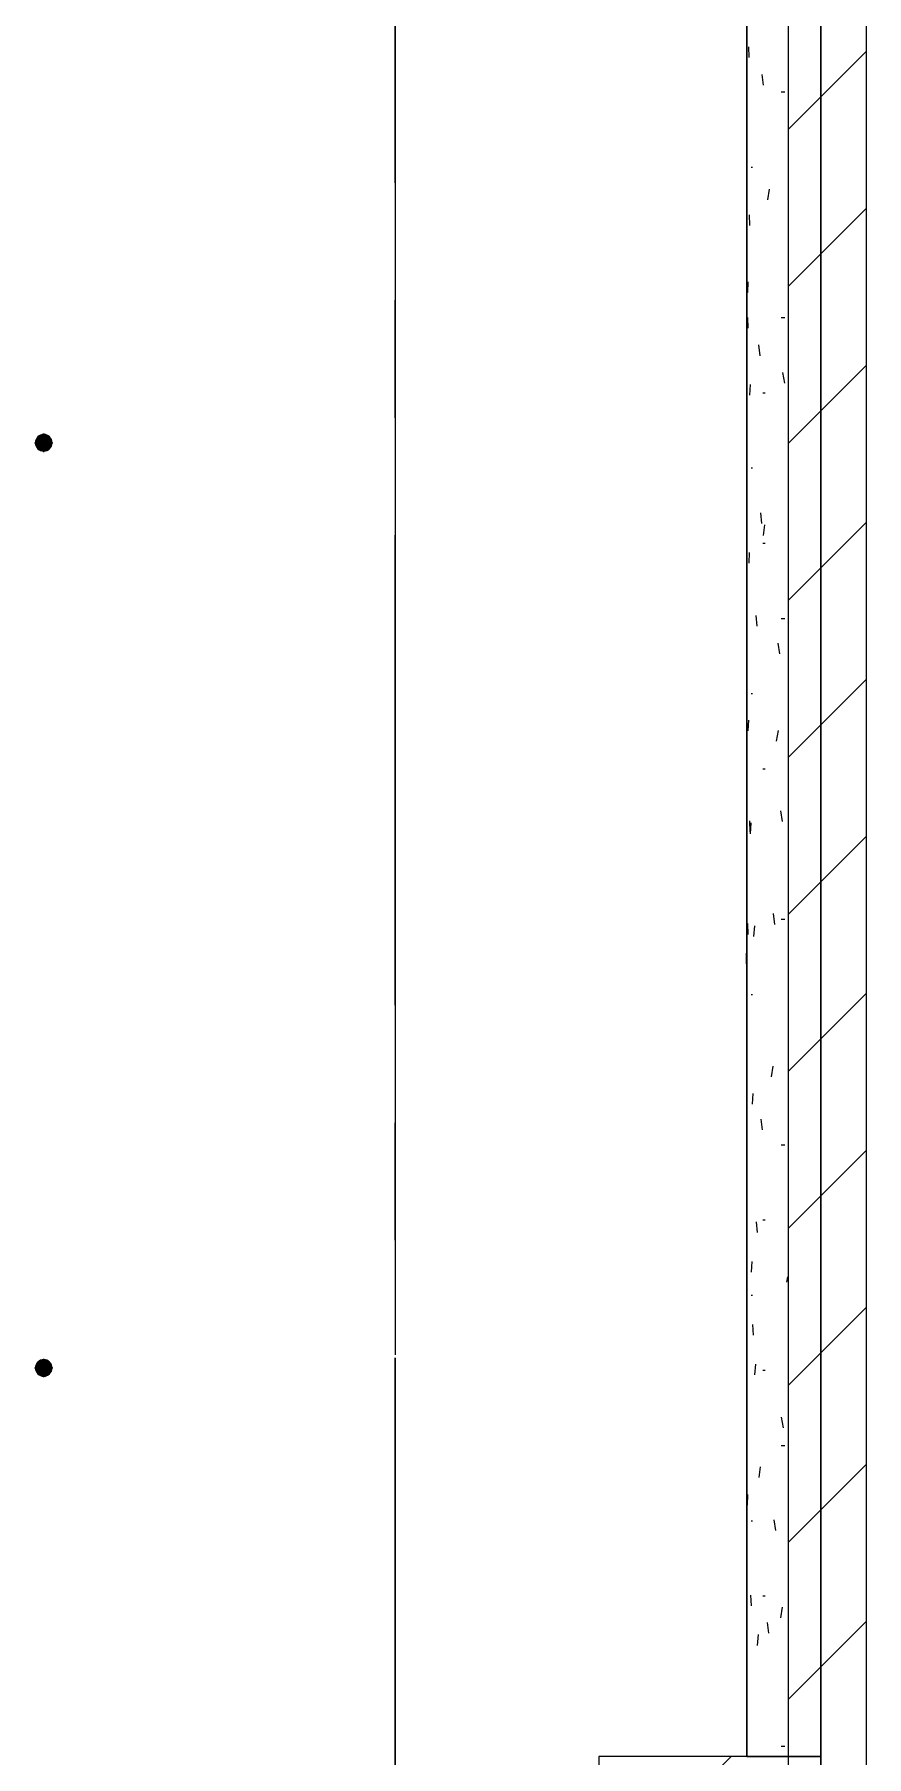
# Model space of a CAD drawing. Header units: millimetres. Extents: x -4000 to 187956, y -58990 to 162485.
# Drawn here: x 49525 to 51773, y 55650 to 60304 of the extents above; entities that cross this region are included whole.
import ezdxf

# ---------------------------------------------------------------- set-up
doc = ezdxf.new("R2010")
doc.units = ezdxf.units.MM
for name, pattern in [('Dash 1_16_', [317.5, 158.75, -158.75]), ('Grid Line', [2222.5, 1270, -317.5, 317.5, -317.5]), ('Grid Line 12_5mm', [2150, 1250, -300, 300, -300])]:
    doc.linetypes.add(name, pattern=pattern)
for name, color, linetype, lineweight in [('A-WALL', 113, 'Continuous', 13), ('A-WALL-PATT', 111, 'Continuous', 13), ('F-SPRN', 3, 'Continuous', 9), ('P-PIPE', 3, 'Continuous', 9), ('P-PIPE-CNTR', 3, 'Continuous', 9), ('S-GRID', 1, 'Continuous', 30)]:
    doc.layers.add(name, color=color, linetype=linetype, lineweight=lineweight)
pattern_1 = [(45, (0, 0), (-212.132, 212.132), [])]

# ---------------------------------------------------------------- blocks, each defined once
blk = doc.blocks.new('FP_927-FFS - TANG 1')
at = {"layer": 'A-WALL', "color": 50, "lineweight": 15}
blk.add_line((51450, 64900), (51450, 55650), dxfattribs=at)
at = {"layer": 'A-WALL-PATT', "color": 8, "lineweight": 9}
for p, q in [((51453.9, 60270), (51455.1, 60241)), ((51490.2, 60195.6), (51493.5, 60166.6)), ((51449.9, 60147.2), (51449.1, 60147.2)), ((51552.3, 60147.2), (51542.4, 60147.2)), ((51465.5, 59944), (51461.6, 59944)), ((51449.5, 59883.5), (51449.9, 59912.6)), ((51506.9, 59856.3), (51510.8, 59885.4)), ((51456, 59816.5), (51457.4, 59787.4)), ((51452.5, 59606), (51453.5, 59635)), ((51449.9, 59537.6), (51449.1, 59537.6)), ((51451.2, 59538.9), (51452.1, 59509.9)), ((51552.3, 59537.6), (51542.4, 59537.6)), ((51481.6, 59464.5), (51484.6, 59435.5)), ((51546.5, 59390.1), (51551.5, 59361.1)), ((51458.1, 59328.4), (51459.7, 59357.4)), ((51499.7, 59334.4), (51492.8, 59334.4)), ((51465.5, 59131.2), (51461.6, 59131.2)), ((51486.5, 59011), (51489.6, 58981.9)), ((51495.1, 58949.2), (51498.6, 58978.3)), ((51499.7, 58928), (51492.8, 58928)), ((51455.7, 58874.8), (51457.1, 58903.9)), ((51474, 58733.4), (51476.6, 58704.3)), ((51552.3, 58724.8), (51542.4, 58724.8)), ((51533.1, 58659), (51537.7, 58630)), ((51465.5, 58521.6), (51461.6, 58521.6)), ((51453.8, 58421.3), (51454.9, 58450.3)), ((51530.3, 58394.1), (51534.9, 58423.1)), ((51449.9, 58318.4), (51449.1, 58318.4)), ((51499.7, 58318.4), (51492.8, 58318.4)), ((51456.6, 58178.2), (51458, 58149.2)), ((51460, 58143.7), (51461.7, 58172.8)), ((51540.7, 58205.5), (51545.6, 58176.4)), ((51449.9, 57912), (51449.1, 57912)), ((51451.6, 57900.7), (51452.5, 57871.6)), ((51468.7, 57866.1), (51471, 57895.2)), ((51520.6, 57927.9), (51524.9, 57898.8)), ((51552.3, 57912), (51542.4, 57912)), ((51448.9, 57791.8), (51449.1, 57820.8)), ((51465.5, 57708.8), (51461.6, 57708.8)), ((51449.1, 57623.1), (51449.5, 57594)), ((51516.3, 57487), (51520.5, 57516)), ((51465.2, 57412.6), (51467.3, 57441.6)), ((51487.8, 57372.7), (51491, 57343.7)), ((51449.9, 57302.4), (51449.1, 57302.4)), ((51552.3, 57302.4), (51542.4, 57302.4)), ((51499.7, 57099.2), (51492.8, 57099.2)), ((51475.1, 57095.2), (51477.8, 57066.1)), ((51462.1, 56959), (51464, 56988.1)), ((51557.7, 56931.8), (51560.3, 56946.1)), ((51465.5, 56896), (51461.6, 56896)), ((51464.9, 56817.6), (51467, 56788.5)), ((51471.5, 56681.5), (51473.9, 56710.5)), ((51499.7, 56692.8), (51492.8, 56692.8)), ((51542.8, 56567.2), (51547.7, 56538.2)), ((51552.3, 56489.6), (51542.4, 56489.6)), ((51448.9, 56438.4), (51449.1, 56409.4)), ((51483.3, 56403.9), (51486.4, 56432.9)), ((51451.7, 56329.5), (51452.6, 56358.5)), ((51465.5, 56286.4), (51461.6, 56286.4)), ((51522.5, 56289.6), (51526.9, 56260.6)), ((51449.9, 56083.2), (51449.1, 56083.2)), ((51459.7, 56086.4), (51461.4, 56057.4)), ((51499.7, 56083.2), (51492.8, 56083.2)), ((51541.4, 56024.7), (51546.3, 56053.7)), ((51504.6, 56012.1), (51508.4, 55983)), ((51478.7, 55950.3), (51481.5, 55979.4)), ((51449.9, 55676.8), (51449.1, 55676.8)), ((51552.3, 55676.8), (51542.4, 55676.8))]:
    blk.add_line(p, q, dxfattribs=at)
blk = doc.blocks.new('Walls 1 - Walls 1-594429-FFS - TANG 1')
at = {"layer": 'A-WALL-PATT', "lineweight": 9}
h = blk.add_hatch(dxfattribs=at)
h.set_pattern_fill('FP_12', color=250, style=0, pattern_type=2)
h.set_pattern_definition(pattern_1)
h.paths.add_polyline_path([(51561.4, 55445.9), (51773.2, 55445.9), (51773.2, 64900), (51561.4, 64900), (51561.4, 56817.7)])
at = {"layer": 'A-WALL', "color": 50, "lineweight": 15}
for p, q in [((51450, 64900), (51450, 55650)), ((51561.4, 64900), (51561.4, 55445.9)), ((51773.2, 55445.9), (51773.2, 64900))]:
    blk.add_line(p, q, dxfattribs=at)
at = {"layer": 'A-WALL', "color": 35, "lineweight": 15}
blk.add_line((51650, 64900), (51650, 55445.9), dxfattribs=at)
at = {"layer": 'A-WALL', "color": 50, "lineweight": 15}
blk.add_blockref('FP_927-FFS - TANG 1', (0, 0), dxfattribs=at)
blk = doc.blocks.new('CMF2_NHAXUONG_A_rvt-1-FFS - TANG 1')
at = {"layer": 'A-WALL-PATT', "lineweight": 9}
h = blk.add_hatch(dxfattribs=at)
h.set_pattern_fill('FP_12', color=250, style=0, pattern_type=2)
h.set_pattern_definition(pattern_1)
h.paths.add_polyline_path([(51649.8, 55450), (51649.8, 55650), (51049.8, 55650), (51049.8, 55450)])
at = {"layer": 'A-WALL', "color": 50, "lineweight": 15}
for p, q in [((51449.8, 55650), (51449.8, 64900)), ((51649.8, 55650), (51049.8, 55650)), ((51049.8, 55650), (51049.8, 55450)), ((51649.8, 55450), (51649.8, 55650))]:
    blk.add_line(p, q, dxfattribs=at)
at = {"layer": 'A-WALL', "color": 35, "lineweight": 15}
for p, q in [((51449.8, 64900), (51449.8, 55650)), ((51649.8, 64900), (51649.8, 55650))]:
    blk.add_line(p, q, dxfattribs=at)
at = {"layer": 'A-WALL', "color": 53, "lineweight": 15}
for p, q in [((51649.8, 55650), (51649.8, 64900)), ((51561.4, 55650), (51649.8, 55650))]:
    blk.add_line(p, q, dxfattribs=at)
at = {"layer": 'A-WALL', "color": 71, "lineweight": 15}
for p, q in [((51450.1, 55650), (51454.5, 55650)), ((51454.8, 55650), (51468, 55650)), ((51468.4, 55650), (51490.3, 55650)), ((51491, 55650), (51521.5, 55650)), ((51522.4, 55650), (51561.4, 55650))]:
    blk.add_line(p, q, dxfattribs=at)
at = {"layer": 'S-GRID', "linetype": 'Grid Line 12_5mm', "lineweight": 9}
blk.add_line((50500, 161185.2), (50500, -16487.4), dxfattribs=at)
at = {"layer": 'A-WALL', "color": 250, "lineweight": 9}
blk.add_blockref('Walls 1 - Walls 1-594429-FFS - TANG 1', (0, 0), dxfattribs=at)
blk = doc.blocks.new('Sprinkler_Up - DN20-V621-FFS - TANG 1')
at = {"layer": 'F-SPRN', "transparency": 33554534}
for points in [[(-13.5, 0), (-3.9, 0.7), (-1.7, 2.9), (-1.2, 3.5), (-0.6, 4), (0.6, 4), (1.2, 3.5), (1.7, 2.9), (4.6, 0), (22.2, 0), (18, 13.1), (6.9, 21.2), (-6.9, 21.2), (-18, 13.1), (-22.2, 0)], [(0, -21.2), (6.9, -21.2), (18, -13.1), (22.2, 0), (3.9, -0.7), (1.7, -2.9), (1.2, -3.5), (0.6, -4), (-0.6, -4), (-1.2, -3.5), (-1.7, -2.9), (-4.6, 0), (-22.2, 0), (-18, -13.1), (-6.9, -21.2)], [(0, -16.7), (4.3, -16.1), (11.8, -11.8), (16.1, -4.3), (16.1, 4.3), (11.8, 11.8), (8.3, 14.4), (0, 16.7), (-4.3, 16.1), (-11.8, 11.8), (-16.1, 4.3), (-16.1, -4.3), (-11.8, -11.8), (-8.3, -14.4)], [(0, -15.6), (7.8, -13.5), (13.5, -7.8), (15.1, -4), (15.1, 4), (13.5, 7.8), (7.8, 13.5), (0, 15.6), (-7.8, 13.5), (-11, 11), (-15.1, 4), (-15.1, -4), (-11, -11), (-7.8, -13.5)], [(-10.9, -5.5), (-10.9, 5.4), (-14.5, 5.4), (-14.5, -5.5)], [(-7.7, -5.5), (-7.7, 5.4), (-10.9, 5.4), (-10.9, -5.5)], [(0, -5.5), (0, 5.4), (-7.7, 5.4), (-7.7, -5.5)], [(0, 0), (5.7, 0), (2.9, 4.9), (-2.9, 4.9), (-5.7, 0)], [(-2.9, -4.9), (2.9, -4.9), (5.7, 0), (-5.7, 0)], [(0, 0), (4.6, 0), (0, 4.6), (-4.6, 0)], [(0, -4.6), (4.6, 0), (-4.6, 0)], [(0, -2.6), (1.3, 0), (-1.8, 0)], [(-1.3, 0), (1.8, 0), (0, 2.6)], [(7.7, -5.5), (7.7, 5.4), (0, 5.4), (0, -5.5)], [(10.9, -5.5), (10.9, 5.4), (7.7, 5.4), (7.7, -5.5)], [(14.5, -5.5), (14.5, 5.4), (10.9, 5.4), (10.9, -5.5)]]:
    blk.add_hatch(color=1, dxfattribs=at).paths.add_polyline_path(points)
at = {"layer": 'F-SPRN', "color": 1}
for p, q in [((-11.5, 5.4), (-14.5, 5.4)), ((-14.5, 5.4), (-11.3, 5.4)), ((-14.5, 5.4), (-14.5, 3.7)), ((-14.5, 3.3), (-14.5, 0)), ((-11.5, 5.4), (-11.5, 4)), ((-10.9, 1.9), (-10.9, 3.6)), ((-10.8, 5.4), (-8, 5.4)), ((-8.1, 5.4), (-10.8, 5.4)), ((-8.1, 5.4), (-8.1, 2.8)), ((-8.1, 2.5), (-8.1, 0.7)), ((-7.7, 4.8), (-7.7, 2.7)), ((-7.7, 4.8), (-7.7, 2.7)), ((-7.7, 2.1), (-7.7, 0.5)), ((-7.7, 2.1), (-7.7, 0.5)), ((-6.7, 5.4), (-4.7, 5.4)), ((-5.8, 3.8), (-5.8, 2.2)), ((-2.1, 0), (-2.1, 0)), ((-2.1, 0), (-2.1, -0.1)), ((0, 2.1), (-0.1, 2.1)), ((2.1, 0), (2.1, 0.1)), ((2.1, 0), (2.1, 0)), ((4.7, 5.4), (6.5, 5.4)), ((7.7, 5.4), (10.8, 5.4)), ((7.7, 5.2), (7.7, 2.7)), ((7.7, 5.2), (7.7, 2.7)), ((7.7, 2.3), (7.7, 0.5)), ((7.7, 2.3), (7.7, 0.5)), ((10.8, 5.4), (8.1, 5.4)), ((8.1, 5.4), (8.1, 2.8)), ((8.1, 2.5), (8.1, 0.4)), ((10.9, 5.4), (14.5, 5.4)), ((10.9, 3.6), (10.9, 0.2)), ((14.5, 5.4), (11.5, 5.4)), ((11.5, 5.4), (11.5, 4)), ((11.5, 3), (11.5, 0.2)), ((14.5, 5.4), (14.5, -5.5)), ((-14.5, -1.3), (-14.5, -3.7)), ((-11.1, -5.5), (-14.5, -5.5)), ((-14.5, -5.5), (-11.5, -5.5)), ((-10.9, -2.6), (-10.9, -1.3)), ((-10.8, -5.5), (-8.1, -5.5)), ((-7.8, -5.5), (-10.8, -5.5)), ((-8.1, -4.2), (-8.1, -5.5)), ((-7.7, -2.7), (-7.7, -4)), ((-7.7, -2.7), (-7.7, -4)), ((-7, -5.5), (-5.8, -5.5)), ((-4.8, -5.5), (-7, -5.5)), ((-5.8, -2.3), (-5.8, -3.8)), ((-2.1, -0.3), (-2, -0.4)), ((-2, -0.4), (-2, -0.5)), ((-2, -0.5), (-2, -0.6)), ((-2, -0.6), (-2, -0.7)), ((-2, -0.7), (-1.9, -0.7)), ((-1.9, -0.7), (-1.9, -0.8)), ((-1.9, -0.8), (-1.9, -0.9)), ((-1.9, -0.9), (-1.8, -1)), ((-1.8, -1), (-1.8, -1.1)), ((-1.8, -1), (-1.8, -1)), ((-1.8, -1.1), (-1.7, -1.2)), ((-1.7, -1.2), (-1.6, -1.3)), ((-1.7, -1.2), (-1.7, -1.2)), ((-1.6, -1.3), (-1.6, -1.4)), ((-1.6, -1.4), (-1.5, -1.4)), ((-1.5, -1.4), (-1.4, -1.5)), ((-1.4, -1.5), (-1.3, -1.6)), ((-1.4, -1.5), (-1.4, -1.5)), ((-1.3, -1.6), (-1.3, -1.7)), ((-1.3, -1.7), (-1.2, -1.7)), ((-1.2, -1.7), (-1.1, -1.7)), ((-1.1, -1.7), (-1.1, -1.8)), ((-1.1, -1.8), (-1, -1.8)), ((-1, -1.8), (-0.9, -1.9)), ((-0.9, -1.9), (-0.8, -1.9)), ((-0.8, -1.9), (-0.7, -2)), ((-0.8, -1.9), (-0.8, -1.9)), ((-0.7, -2), (-0.6, -2)), ((-0.6, -2), (-0.5, -2)), ((-0.5, -2), (-0.4, -2)), ((-0.4, -2), (-0.3, -2.1)), ((-0.4, -2), (-0.4, -2)), ((-0.3, -2.1), (-0.2, -2.1)), ((-0.2, -2.1), (-0.1, -2.1)), ((-0.1, -2.1), (0, -2.1)), ((0, -2.1), (0.1, -2.1)), ((0.1, -2.1), (0.2, -2.1)), ((0.1, -2.1), (0.1, -2.1)), ((0.2, -2.1), (0.3, -2.1)), ((0.3, -2.1), (0.4, -2)), ((0.4, -2), (0.5, -2)), ((0.5, -2), (0.6, -2)), ((0.6, -2), (0.7, -2)), ((0.6, -2), (0.6, -2)), ((0.7, -2), (0.8, -1.9)), ((0.8, -1.9), (0.9, -1.9)), ((0.9, -1.9), (1, -1.8)), ((0.9, -1.9), (0.9, -1.9)), ((1, -1.8), (1.1, -1.8)), ((1.1, -1.8), (1.2, -1.7)), ((1.2, -1.7), (1.3, -1.6)), ((1.2, -1.7), (1.2, -1.7)), ((1.3, -1.6), (1.4, -1.6)), ((1.4, -1.5), (1.5, -1.5)), ((1.4, -1.6), (1.4, -1.5)), ((1.5, -1.4), (1.6, -1.3)), ((1.5, -1.5), (1.5, -1.4)), ((1.6, -1.3), (1.7, -1.2)), ((1.6, -1.3), (1.6, -1.3)), ((1.7, -1.1), (1.8, -1.1)), ((1.7, -1.2), (1.7, -1.1)), ((1.8, -1), (1.9, -0.9)), ((1.8, -1.1), (1.8, -1)), ((1.9, -0.8), (2, -0.7)), ((1.9, -0.8), (1.9, -0.8)), ((1.9, -0.9), (1.9, -0.8)), ((2, -0.4), (2.1, -0.3)), ((2, -0.5), (2, -0.4)), ((2, -0.5), (2, -0.5)), ((2, -0.6), (2, -0.5)), ((2, -0.7), (2, -0.6)), ((2.1, -0.1), (2.1, 0)), ((2.1, -0.2), (2.1, -0.1)), ((2.1, -0.3), (2.1, -0.2)), ((7, -5.5), (4.8, -5.5)), ((5.8, -2.2), (5.8, -3.8)), ((5.8, -5.5), (7, -5.5)), ((7.7, -0.5), (7.7, -2.3)), ((7.7, -0.5), (7.7, -2.3)), ((7.7, -2.7), (7.7, -5.4)), ((7.7, -2.7), (7.7, -5.4)), ((10.8, -5.5), (7.7, -5.5)), ((8.1, -0.4), (8.1, -2.5)), ((8.1, -2.8), (8.1, -5.5)), ((8.1, -5.5), (10.8, -5.5)), ((10.9, -0.2), (10.9, -3.6)), ((14.5, -5.5), (10.9, -5.5)), ((11.5, -0.2), (11.5, -3)), ((11.5, -4), (11.5, -5.5)), ((11.5, -5.5), (14.5, -5.5))]:
    blk.add_line(p, q, dxfattribs=at)
at = {"layer": 'F-SPRN', "color": 1, "flags": 128}
for points in [[(-0.6, 2), (-0.7, 2), (-0.8, 1.9), (-0.9, 1.9), (-0.9, 1.9), (-1, 1.8), (-1.1, 1.8), (-1.2, 1.7), (-1.2, 1.7), (-1.3, 1.6), (-1.4, 1.6), (-1.4, 1.5), (-1.5, 1.5), (-1.5, 1.4), (-1.6, 1.3), (-1.6, 1.3), (-1.7, 1.2), (-1.7, 1.1), (-1.8, 1.1), (-1.8, 1), (-1.9, 0.9), (-1.9, 0.8), (-1.9, 0.8), (-2, 0.7), (-2, 0.6), (-2, 0.5), (-2, 0.5), (-2, 0.4), (-2.1, 0.3), (-2.1, 0.2), (-2.1, 0.1), (-2.1, 0)], [(-0.5, 2), (-0.6, 2), (-0.6, 2)], [(-0.1, 2.1), (-0.1, 2.1), (-0.2, 2.1), (-0.3, 2.1), (-0.4, 2), (-0.5, 2)], [(0.4, 2), (0.3, 2.1), (0.2, 2.1), (0.1, 2.1), (0, 2.1)], [(1.5, 1.4), (1.4, 1.5), (1.4, 1.5), (1.3, 1.6), (1.3, 1.7), (1.2, 1.7), (1.1, 1.7), (1.1, 1.8), (1, 1.8), (0.9, 1.9), (0.8, 1.9), (0.8, 1.9), (0.7, 2), (0.6, 2), (0.5, 2), (0.4, 2), (0.4, 2)], [(1.9, 0.7), (1.9, 0.8), (1.9, 0.9), (1.8, 1), (1.8, 1), (1.8, 1.1), (1.7, 1.2), (1.7, 1.2), (1.6, 1.3), (1.6, 1.4), (1.5, 1.4)], [(2, 0.6), (2, 0.7), (1.9, 0.7)], [(2.1, 0.1), (2.1, 0.2), (2.1, 0.2), (2.1, 0.3), (2, 0.4), (2, 0.5), (2, 0.6)], [(-2.1, -0.1), (-2.1, -0.2), (-2.1, -0.2), (-2.1, -0.3)]]:
    blk.add_lwpolyline(points, dxfattribs=at)
at = {"layer": 'F-SPRN', "color": 1}
for radius, start, end in [(22.2, 360, 180), (21.9, 165.6773, 179.2615), (21.9, 144.7698, 164.8151), (21.9, 126.6942, 143.2701), (16.7, 167.6802, 180), (16.7, 167.6802, 180), (16.7, 155.3879, 164.9693), (16.7, 155.3879, 164.9693), (15.6, 166.4265, 180), (15.6, 166.4265, 180), (15.6, 150.9409, 165), (15.6, 159.6139, 165), (16.7, 136.7213, 149.931), (16.7, 136.7213, 149.931), (15.6, 150.9409, 156.3845), (15.6, 138.4214, 150), (15.6, 138.4214, 150), (21.9, 108.2621, 125.7507), (16.7, 121.4181, 130.5751), (16.7, 121.4181, 130.5751), (15.6, 120.5262, 133.2078), (15.6, 120.5262, 133.2078), (16.7, 106.5995, 120), (16.7, 106.5995, 120), (15.6, 114.4363, 119.9813), (15.6, 114.4363, 119.9813), (21.9, 99.348, 107.901), (4.63, 155.7832, 180), (4.63, 155.7832, 180), (16.7, 96.4143, 105), (16.7, 96.4143, 105), (4.63, 109.0192, 138.2703), (4.63, 109.0192, 138.2703), (21.9, 90.145, 98.8503), (15.6, 95.5762, 100.6843), (15.6, 95.5762, 100.6843), (2.56, 109.0192, 168.8278), (2.56, 109.0192, 168.8278), (2.04, 109.0192, 180), (16.7, 83.0684, 90), (16.7, 83.0684, 90), (4.63, 17.9592, 90), (4.63, 17.9592, 90), (3.81, 57.0577, 90), (2.56, 14.5599, 90), (2.56, 14.5599, 90), (2.04, 10.4703, 90), (21.9, 72.5583, 89.4624), (15.6, 75.573, 80.5892), (15.6, 75.573, 80.5892), (3.81, 16.1605, 43.8358), (15.6, 67.5614, 74.5481), (15.6, 67.5614, 74.5481), (16.7, 60, 75), (16.7, 60, 75), (15.6, 60.0187, 65.5637), (15.6, 60.0187, 65.5637), (21.9, 54.2493, 71.7379), (15.6, 46.7922, 60), (15.6, 46.7922, 60), (16.7, 49.4249, 58.5819), (16.7, 49.4249, 58.5819), (15.6, 30, 41.5786), (15.6, 30, 41.5786), (16.7, 30, 43.2787), (16.7, 30, 43.2787), (21.9, 36.7299, 53.3058), (15.6, 23.6155, 29.5646), (15.6, 15, 29.5646), (15.6, 15, 20.3861), (16.7, 15, 24.6121), (16.7, 15, 24.6121), (15.6, 360, 13.6618), (15.6, 0, 13.6618), (16.7, 360, 12.3198), (16.7, 0, 12.3198), (21.9, 15.1849, 35.2302), (21.9, 0.7385, 14.3227), (22.2, 180, 360), (21.9, 180.7385, 194.3227), (21.9, 195.1849, 215.2302), (21.9, 216.7299, 233.3058), (16.7, 180, 192.3198), (16.7, 180, 192.3198), (16.7, 195.0307, 204.6121), (16.7, 195.0307, 204.6121), (15.6, 181.9082, 193.6618), (15.6, 181.9082, 193.6618), (15.6, 197.3339, 209.5646), (15.6, 197.3339, 209.5646), (16.7, 210.069, 223.2787), (16.7, 210.069, 223.2787), (15.6, 212.5472, 221.5786), (15.6, 212.5472, 221.5786), (21.9, 234.2493, 251.7379), (16.7, 229.4249, 238.5819), (16.7, 229.4249, 238.5819), (15.6, 233.795, 240), (15.6, 233.795, 240), (16.7, 240, 255), (16.7, 240, 255), (15.6, 240.0187, 254.5481), (15.6, 240.0187, 254.5481), (21.9, 252.5583, 269.4624), (4.63, 197.9592, 0), (4.63, 197.9592, 360), (15.6, 255, 267.64), (15.6, 255, 267.64), (3.81, 196.1605, 360), (2.56, 191.1677, 270), (2.56, 191.1677, 270), (2.04, 190.4703, 270), (16.7, 263.0684, 270), (16.7, 263.0684, 270), (2.04, 270, 0), (2.56, 270, 0), (2.56, 270, 360), (21.9, 270.145, 278.8503), (15.6, 275.5762, 280.6843), (15.6, 275.5762, 280.6843), (16.7, 276.4143, 285), (16.7, 276.4143, 285), (21.9, 279.348, 287.901), (16.7, 286.5995, 300), (16.7, 286.5995, 300), (15.6, 294.4363, 299.9813), (15.6, 294.4363, 299.9813), (21.9, 288.2621, 305.7507), (15.6, 300, 313.2078), (15.6, 300, 313.2078), (16.7, 301.4181, 310.5751), (16.7, 301.4181, 310.5751), (15.6, 318.4214, 330), (15.6, 318.4214, 330), (16.7, 316.7213, 330), (16.7, 316.7213, 330), (21.9, 306.6942, 323.2701), (15.6, 330.4354, 345), (15.6, 330.4354, 336.3845), (15.6, 339.6139, 345), (15.6, 346.3382, 360), (15.6, 346.3382, 360), (16.7, 335.3879, 345), (16.7, 335.3879, 345), (16.7, 347.6802, 360), (16.7, 347.6802, 360), (21.9, 324.7698, 344.8151), (21.9, 345.6773, 359.2615)]:
    blk.add_arc((0, 0), radius, start, end, dxfattribs=at)
blk = doc.blocks.new('Sprinkler_Up - DN20-V622-FFS - TANG 1')
at = {"layer": 'F-SPRN', "transparency": 33554534}
for points in [[(-13.5, 0), (-3.9, 0.7), (-1.7, 2.9), (-1.2, 3.5), (-0.6, 4), (0.6, 4), (1.2, 3.5), (1.7, 2.9), (4.6, 0), (22.2, 0), (18, 13.1), (6.9, 21.2), (-6.9, 21.2), (-18, 13.1), (-22.2, 0)], [(0, -21.2), (6.9, -21.2), (18, -13.1), (22.2, 0), (3.9, -0.7), (1.7, -2.9), (1.2, -3.5), (0.6, -4), (-0.6, -4), (-1.2, -3.5), (-1.7, -2.9), (-4.6, 0), (-22.2, 0), (-18, -13.1), (-6.9, -21.2)], [(0, -16.7), (4.3, -16.1), (11.8, -11.8), (16.1, -4.3), (16.1, 4.3), (11.8, 11.8), (8.3, 14.4), (0, 16.7), (-4.3, 16.1), (-11.8, 11.8), (-16.1, 4.3), (-16.1, -4.3), (-11.8, -11.8), (-8.3, -14.4)], [(0, -15.6), (7.8, -13.5), (13.5, -7.8), (15.1, -4), (15.1, 4), (13.5, 7.8), (7.8, 13.5), (0, 15.6), (-7.8, 13.5), (-11, 11), (-15.1, 4), (-15.1, -4), (-11, -11), (-7.8, -13.5)], [(-10.9, -5.5), (-10.9, 5.4), (-14.5, 5.4), (-14.5, -5.5)], [(-7.7, -5.5), (-7.7, 5.4), (-10.9, 5.4), (-10.9, -5.5)], [(0, -5.5), (0, 5.4), (-7.7, 5.4), (-7.7, -5.5)], [(0, 0), (5.7, 0), (2.9, 4.9), (-2.9, 4.9), (-5.7, 0)], [(-2.9, -4.9), (2.9, -4.9), (5.7, 0), (-5.7, 0)], [(0, 0), (4.6, 0), (0, 4.6), (-4.6, 0)], [(0, -4.6), (4.6, 0), (-4.6, 0)], [(0, -2.6), (1.3, 0), (-1.8, 0)], [(-1.3, 0), (1.8, 0), (0, 2.6)], [(7.7, -5.5), (7.7, 5.4), (0, 5.4), (0, -5.5)], [(10.9, -5.5), (10.9, 5.4), (7.7, 5.4), (7.7, -5.5)], [(14.5, -5.5), (14.5, 5.4), (10.9, 5.4), (10.9, -5.5)]]:
    blk.add_hatch(color=1, dxfattribs=at).paths.add_polyline_path(points)
at = {"layer": 'F-SPRN', "color": 1}
for p, q in [((-11.5, 5.4), (-14.5, 5.4)), ((-14.5, 5.4), (-11.3, 5.4)), ((-14.5, 5.4), (-14.5, 3.7)), ((-14.5, 3.3), (-14.5, 0)), ((-11.5, 5.4), (-11.5, 4)), ((-10.9, 1.9), (-10.9, 3.6)), ((-10.8, 5.4), (-8, 5.4)), ((-8.1, 5.4), (-10.8, 5.4)), ((-8.1, 5.4), (-8.1, 2.8)), ((-8.1, 2.5), (-8.1, 0.7)), ((-7.7, 4.8), (-7.7, 2.7)), ((-7.7, 4.8), (-7.7, 2.7)), ((-7.7, 2.1), (-7.7, 0.5)), ((-7.7, 2.1), (-7.7, 0.5)), ((-6.7, 5.4), (-4.7, 5.4)), ((-5.8, 3.8), (-5.8, 2.2)), ((-2.1, 0), (-2.1, 0)), ((-2.1, 0), (-2.1, -0.1)), ((-0.5, 2), (-0.6, 2)), ((-0.6, 2), (-0.6, 2)), ((0, 2.1), (-0.1, 2.1)), ((2.1, 0), (2.1, 0.1)), ((2.1, 0), (2.1, 0)), ((4.7, 5.4), (6.5, 5.4)), ((7.7, 5.4), (10.8, 5.4)), ((7.7, 5.2), (7.7, 2.7)), ((7.7, 5.2), (7.7, 2.7)), ((7.7, 2.3), (7.7, 0.5)), ((7.7, 2.3), (7.7, 0.5)), ((10.8, 5.4), (8.1, 5.4)), ((8.1, 5.4), (8.1, 2.8)), ((8.1, 2.5), (8.1, 0.4)), ((10.9, 5.4), (14.5, 5.4)), ((10.9, 3.6), (10.9, 0.2)), ((14.5, 5.4), (11.5, 5.4)), ((11.5, 5.4), (11.5, 4)), ((11.5, 3), (11.5, 0.2)), ((14.5, 5.4), (14.5, -5.5)), ((-14.5, -1.3), (-14.5, -3.7)), ((-11.1, -5.5), (-14.5, -5.5)), ((-14.5, -5.5), (-11.5, -5.5)), ((-10.9, -2.6), (-10.9, -1.3)), ((-10.8, -5.5), (-8.1, -5.5)), ((-7.8, -5.5), (-10.8, -5.5)), ((-8.1, -4.2), (-8.1, -5.5)), ((-7.7, -2.7), (-7.7, -4)), ((-7.7, -2.7), (-7.7, -4)), ((-7, -5.5), (-5.8, -5.5)), ((-4.8, -5.5), (-7, -5.5)), ((-5.8, -2.3), (-5.8, -3.8)), ((-2.1, -0.3), (-2, -0.4)), ((-2, -0.4), (-2, -0.5)), ((-2, -0.5), (-2, -0.6)), ((-2, -0.6), (-2, -0.7)), ((-2, -0.7), (-1.9, -0.7)), ((-1.9, -0.7), (-1.9, -0.8)), ((-1.9, -0.8), (-1.9, -0.9)), ((-1.9, -0.9), (-1.8, -1)), ((-1.8, -1), (-1.8, -1.1)), ((-1.8, -1), (-1.8, -1)), ((-1.8, -1.1), (-1.7, -1.2)), ((-1.7, -1.2), (-1.6, -1.3)), ((-1.7, -1.2), (-1.7, -1.2)), ((-1.6, -1.3), (-1.6, -1.4)), ((-1.6, -1.4), (-1.5, -1.4)), ((-1.5, -1.4), (-1.4, -1.5)), ((-1.4, -1.5), (-1.3, -1.6)), ((-1.4, -1.5), (-1.4, -1.5)), ((-1.3, -1.6), (-1.3, -1.7)), ((-1.3, -1.7), (-1.2, -1.7)), ((-1.2, -1.7), (-1.1, -1.7)), ((-1.1, -1.7), (-1.1, -1.8)), ((-1.1, -1.8), (-1, -1.8)), ((-1, -1.8), (-0.9, -1.9)), ((-0.9, -1.9), (-0.8, -1.9)), ((-0.8, -1.9), (-0.7, -2)), ((-0.8, -1.9), (-0.8, -1.9)), ((-0.7, -2), (-0.6, -2)), ((-0.6, -2), (-0.5, -2)), ((-0.5, -2), (-0.4, -2)), ((-0.4, -2), (-0.3, -2.1)), ((-0.4, -2), (-0.4, -2)), ((-0.3, -2.1), (-0.2, -2.1)), ((-0.2, -2.1), (-0.1, -2.1)), ((-0.1, -2.1), (0, -2.1)), ((0, -2.1), (0.1, -2.1)), ((0.1, -2.1), (0.2, -2.1)), ((0.1, -2.1), (0.1, -2.1)), ((0.2, -2.1), (0.3, -2.1)), ((0.3, -2.1), (0.4, -2)), ((0.4, -2), (0.5, -2)), ((0.5, -2), (0.6, -2)), ((0.6, -2), (0.7, -2)), ((0.6, -2), (0.6, -2)), ((0.7, -2), (0.8, -1.9)), ((0.8, -1.9), (0.9, -1.9)), ((0.9, -1.9), (1, -1.8)), ((0.9, -1.9), (0.9, -1.9)), ((1, -1.8), (1.1, -1.8)), ((1.1, -1.8), (1.2, -1.7)), ((1.2, -1.7), (1.3, -1.6)), ((1.2, -1.7), (1.2, -1.7)), ((1.3, -1.6), (1.4, -1.6)), ((1.4, -1.5), (1.5, -1.5)), ((1.4, -1.6), (1.4, -1.5)), ((1.5, -1.4), (1.6, -1.3)), ((1.5, -1.5), (1.5, -1.4)), ((1.6, -1.3), (1.7, -1.2)), ((1.6, -1.3), (1.6, -1.3)), ((1.7, -1.1), (1.8, -1.1)), ((1.7, -1.2), (1.7, -1.1)), ((1.8, -1), (1.9, -0.9)), ((1.8, -1.1), (1.8, -1)), ((1.9, -0.8), (2, -0.7)), ((1.9, -0.8), (1.9, -0.8)), ((1.9, -0.9), (1.9, -0.8)), ((2, -0.4), (2.1, -0.3)), ((2, -0.5), (2, -0.4)), ((2, -0.5), (2, -0.5)), ((2, -0.6), (2, -0.5)), ((2, -0.7), (2, -0.6)), ((2.1, -0.1), (2.1, 0)), ((2.1, -0.2), (2.1, -0.1)), ((2.1, -0.3), (2.1, -0.2)), ((7, -5.5), (4.8, -5.5)), ((5.8, -2.2), (5.8, -3.8)), ((5.8, -5.5), (7, -5.5)), ((7.7, -0.5), (7.7, -2.3)), ((7.7, -0.5), (7.7, -2.3)), ((7.7, -2.7), (7.7, -5.4)), ((7.7, -2.7), (7.7, -5.4)), ((10.8, -5.5), (7.7, -5.5)), ((8.1, -0.4), (8.1, -2.5)), ((8.1, -2.8), (8.1, -5.5)), ((8.1, -5.5), (10.8, -5.5)), ((10.9, -0.2), (10.9, -3.6)), ((14.5, -5.5), (10.9, -5.5)), ((11.5, -0.2), (11.5, -3)), ((11.5, -4), (11.5, -5.5)), ((11.5, -5.5), (14.5, -5.5))]:
    blk.add_line(p, q, dxfattribs=at)
at = {"layer": 'F-SPRN', "color": 1, "flags": 128}
for points in [[(-0.6, 2), (-0.7, 2), (-0.8, 1.9), (-0.9, 1.9), (-0.9, 1.9), (-1, 1.8), (-1.1, 1.8), (-1.2, 1.7), (-1.2, 1.7), (-1.3, 1.6), (-1.4, 1.6), (-1.4, 1.5), (-1.5, 1.5), (-1.5, 1.4), (-1.6, 1.3), (-1.6, 1.3), (-1.7, 1.2), (-1.7, 1.1), (-1.8, 1.1), (-1.8, 1), (-1.9, 0.9), (-1.9, 0.8), (-1.9, 0.8), (-2, 0.7), (-2, 0.6), (-2, 0.5), (-2, 0.5), (-2, 0.4), (-2.1, 0.3), (-2.1, 0.2), (-2.1, 0.1), (-2.1, 0)], [(-0.1, 2.1), (-0.1, 2.1), (-0.2, 2.1), (-0.3, 2.1), (-0.4, 2), (-0.5, 2)], [(2, 0.6), (2, 0.7), (1.9, 0.7), (1.9, 0.8), (1.9, 0.9), (1.8, 1), (1.8, 1), (1.8, 1.1), (1.7, 1.2), (1.7, 1.2), (1.6, 1.3), (1.6, 1.4), (1.5, 1.4), (1.4, 1.5), (1.4, 1.5), (1.3, 1.6), (1.3, 1.7), (1.2, 1.7), (1.1, 1.7), (1.1, 1.8), (1, 1.8), (0.9, 1.9), (0.8, 1.9), (0.8, 1.9), (0.7, 2), (0.6, 2), (0.5, 2), (0.4, 2), (0.4, 2), (0.3, 2.1), (0.2, 2.1), (0.1, 2.1), (0, 2.1)], [(2.1, 0.1), (2.1, 0.2), (2.1, 0.2), (2.1, 0.3), (2, 0.4), (2, 0.5), (2, 0.6)], [(-2.1, -0.1), (-2.1, -0.2), (-2.1, -0.2), (-2.1, -0.3)]]:
    blk.add_lwpolyline(points, dxfattribs=at)
at = {"layer": 'F-SPRN', "color": 1}
for radius, start, end in [(22.2, 360, 180), (21.9, 165.6773, 179.2615), (21.9, 144.7698, 164.8151), (21.9, 126.6942, 143.2701), (16.7, 167.6802, 180), (16.7, 167.6802, 180), (16.7, 155.3879, 164.9693), (16.7, 155.3879, 164.9693), (15.6, 166.4265, 180), (15.6, 166.4265, 180), (15.6, 150.9409, 165), (15.6, 159.6139, 165), (16.7, 136.7213, 149.931), (16.7, 136.7213, 149.931), (15.6, 150.9409, 156.3845), (15.6, 138.4214, 150), (15.6, 138.4214, 150), (21.9, 108.2621, 125.7507), (16.7, 121.4181, 130.5751), (16.7, 121.4181, 130.5751), (15.6, 120.5262, 133.2078), (15.6, 120.5262, 133.2078), (16.7, 106.5995, 120), (16.7, 106.5995, 120), (15.6, 114.4363, 119.9813), (15.6, 114.4363, 119.9813), (21.9, 99.348, 107.901), (4.63, 155.7832, 180), (4.63, 155.7832, 180), (16.7, 96.4143, 105), (16.7, 96.4143, 105), (4.63, 109.0192, 138.2703), (4.63, 109.0192, 138.2703), (21.9, 90.145, 98.8503), (15.6, 95.5762, 100.6843), (15.6, 95.5762, 100.6843), (2.56, 109.0192, 168.8278), (2.56, 109.0192, 168.8278), (2.04, 109.0192, 180), (16.7, 83.0684, 90), (16.7, 83.0684, 90), (4.63, 17.9592, 90), (4.63, 17.9592, 90), (3.81, 57.0577, 90), (2.56, 14.5599, 90), (2.56, 14.5599, 90), (2.04, 10.4703, 90), (21.9, 72.5583, 89.4624), (15.6, 75.573, 80.5892), (15.6, 75.573, 80.5892), (3.81, 16.1605, 43.8358), (15.6, 67.5614, 74.5481), (15.6, 67.5614, 74.5481), (16.7, 60, 75), (16.7, 60, 75), (15.6, 60.0187, 65.5637), (15.6, 60.0187, 65.5637), (21.9, 54.2493, 71.7379), (15.6, 46.7922, 60), (15.6, 46.7922, 60), (16.7, 49.4249, 58.5819), (16.7, 49.4249, 58.5819), (15.6, 30, 41.5786), (15.6, 30, 41.5786), (16.7, 30, 43.2787), (16.7, 30, 43.2787), (21.9, 36.7299, 53.3058), (15.6, 23.6155, 29.5646), (15.6, 15, 29.5646), (15.6, 15, 20.3861), (16.7, 15, 24.6121), (16.7, 15, 24.6121), (15.6, 360, 13.6618), (15.6, 0, 13.6618), (16.7, 360, 12.3198), (16.7, 0, 12.3198), (21.9, 15.1849, 35.2302), (21.9, 0.7385, 14.3227), (22.2, 180, 360), (21.9, 180.7385, 194.3227), (21.9, 195.1849, 215.2302), (21.9, 216.7299, 233.3058), (16.7, 180, 192.3198), (16.7, 180, 192.3198), (16.7, 195.0307, 204.6121), (16.7, 195.0307, 204.6121), (15.6, 181.9082, 193.6618), (15.6, 181.9082, 193.6618), (15.6, 197.3339, 209.5646), (15.6, 197.3339, 209.5646), (16.7, 210.069, 223.2787), (16.7, 210.069, 223.2787), (15.6, 212.5472, 221.5786), (15.6, 212.5472, 221.5786), (21.9, 234.2493, 251.7379), (16.7, 229.4249, 238.5819), (16.7, 229.4249, 238.5819), (15.6, 233.795, 240), (15.6, 233.795, 240), (16.7, 240, 255), (16.7, 240, 255), (15.6, 240.0187, 254.5481), (15.6, 240.0187, 254.5481), (21.9, 252.5583, 269.4624), (4.63, 197.9592, 0), (4.63, 197.9592, 360), (15.6, 255, 267.64), (15.6, 255, 267.64), (3.81, 196.1605, 360), (2.56, 191.1677, 270), (2.56, 191.1677, 270), (2.04, 190.4703, 270), (16.7, 263.0684, 270), (16.7, 263.0684, 270), (2.04, 270, 0), (2.56, 270, 0), (2.56, 270, 360), (21.9, 270.145, 278.8503), (15.6, 275.5762, 280.6843), (15.6, 275.5762, 280.6843), (16.7, 276.4143, 285), (16.7, 276.4143, 285), (21.9, 279.348, 287.901), (16.7, 286.5995, 300), (16.7, 286.5995, 300), (15.6, 294.4363, 299.9813), (15.6, 294.4363, 299.9813), (21.9, 288.2621, 305.7507), (15.6, 300, 313.2078), (15.6, 300, 313.2078), (16.7, 301.4181, 310.5751), (16.7, 301.4181, 310.5751), (15.6, 318.4214, 330), (15.6, 318.4214, 330), (16.7, 316.7213, 330), (16.7, 316.7213, 330), (21.9, 306.6942, 323.2701), (15.6, 330.4354, 345), (15.6, 330.4354, 336.3845), (15.6, 339.6139, 345), (15.6, 346.3382, 360), (15.6, 346.3382, 360), (16.7, 335.3879, 345), (16.7, 335.3879, 345), (16.7, 347.6802, 360), (16.7, 347.6802, 360), (21.9, 324.7698, 344.8151), (21.9, 345.6773, 359.2615)]:
    blk.add_arc((0, 0), radius, start, end, dxfattribs=at)
blk = doc.blocks.new('Steel_Transition_Threaded_HoaPhat - Standard-V953-FFS - TANG 1')
at = {"layer": 'P-PIPE', "lineweight": 13, "transparency": 33554534}
h = blk.add_hatch(color=1, dxfattribs=at)
h.paths.add_polyline_path([(49550, 126427.6), (49555.8, 126428.4), (49561.3, 126430.6), (49565.9, 126434.2), (49569.5, 126438.8), (49571.7, 126444.3), (49572.5, 126450.1), (49571.7, 126455.9), (49569.5, 126461.3), (49565.9, 126466), (49561.3, 126469.6), (49555.8, 126471.8), (49550, 126472.6), (49544.2, 126471.8), (49538.8, 126469.6), (49534.1, 126466), (49530.5, 126461.3), (49528.3, 126455.9), (49527.5, 126450.1), (49528.3, 126444.3), (49530.5, 126438.8), (49534.1, 126434.2), (49538.8, 126430.6), (49544.2, 126428.4)])
h.paths.add_polyline_path([(49550, 126430), (49544.8, 126430.7), (49540, 126432.7), (49535.8, 126435.9), (49532.6, 126440), (49530.6, 126444.9), (49529.9, 126450.1), (49530.6, 126455.3), (49532.6, 126460.1), (49535.8, 126464.3), (49540, 126467.5), (49544.8, 126469.5), (49550, 126470.2), (49555.2, 126469.5), (49560.1, 126467.5), (49564.2, 126464.3), (49567.4, 126460.1), (49569.4, 126455.3), (49570.1, 126450.1), (49569.4, 126444.9), (49567.4, 126440), (49564.2, 126435.9), (49560.1, 126432.7), (49555.2, 126430.7)])
for points in [[(49529.9, 126450.1), (49533.6, 126450.1), (49535.8, 126458.3), (49541.8, 126464.3), (49550, 126466.5), (49558.2, 126464.3), (49564.2, 126458.3), (49566.4, 126450.1), (49570.1, 126450.1), (49569.4, 126455.3), (49567.4, 126460.1), (49564.2, 126464.3), (49560.1, 126467.5), (49555.2, 126469.5), (49550, 126470.2), (49544.8, 126469.5), (49540, 126467.5), (49535.8, 126464.3), (49532.6, 126460.1), (49530.6, 126455.3)], [(49550, 126430), (49555.2, 126430.7), (49560.1, 126432.7), (49564.2, 126435.9), (49567.4, 126440), (49569.4, 126444.9), (49570.1, 126450.1), (49566.4, 126450.1), (49564.2, 126441.9), (49558.2, 126435.9), (49550, 126433.7), (49541.8, 126435.9), (49535.8, 126441.9), (49533.6, 126450.1), (49529.9, 126450.1), (49530.6, 126444.9), (49532.6, 126440), (49535.8, 126435.9), (49540, 126432.7), (49544.8, 126430.7)], [(49550, 126431.6), (49554.8, 126432.2), (49559.3, 126434.1), (49563.1, 126437), (49566, 126440.8), (49567.9, 126445.3), (49568.5, 126450.1), (49567.9, 126454.9), (49566, 126459.3), (49563.1, 126463.2), (49559.3, 126466.1), (49554.8, 126468), (49550, 126468.6), (49545.2, 126468), (49540.8, 126466.1), (49536.9, 126463.2), (49534, 126459.3), (49532.1, 126454.9), (49531.5, 126450.1), (49532.1, 126445.3), (49534, 126440.8), (49536.9, 126437), (49540.8, 126434.1), (49545.2, 126432.2)]]:
    blk.add_hatch(color=1, dxfattribs=at).paths.add_polyline_path(points)
at = {"layer": 'P-PIPE', "color": 20, "lineweight": 13}
for radius, start, end in [(22.5, 0, 180), (22.5, 0, 180), (22.5, 180, 0), (22.5, 180, 0), (20.1, 166.0499, 180), (20.1, 180, 193.9501), (20.1, 150, 162.7449), (20.1, 197.2551, 210), (18.5, 166.5939, 180), (18.5, 166.5939, 180), (18.5, 180, 193.4061), (18.5, 180, 193.4061), (18.5, 157.6232, 165), (18.5, 157.6232, 165), (18.5, 195, 202.3768), (18.5, 195, 202.3768), (20.1, 128.8856, 148.1553), (20.1, 211.8447, 231.1144), (16.4, 180.8106, 191.4533), (16.4, 168.5467, 175.1607), (18.5, 136.4297, 150), (18.5, 136.4297, 150), (18.5, 210, 223.5703), (18.5, 210, 223.5703), (16.4, 158.0319, 163.506), (16.4, 141.9681, 150), (16.4, 210.6635, 218.0319), (18.5, 123.4976, 133.2041), (18.5, 123.4976, 133.2041), (20.1, 109.6859, 125.0043), (16.4, 230.4733, 236.6389), (16.4, 121.0738, 126.4537), (18.5, 106.819, 120), (18.5, 106.819, 120), (16.4, 113.4045, 120), (16.4, 107.4657, 111.9681), (20.1, 100.9975, 105), (18.5, 91.4353, 103.2046), (18.5, 91.4353, 103.2046), (16.4, 96.2132, 104.6042), (20.1, 90.5246, 98.5089), (18.5, 78.0986, 90), (18.5, 78.0986, 90), (20.1, 75.0607, 87.9279), (16.4, 66.9681, 75), (18.5, 60, 75), (18.5, 60, 75), (20.1, 54.9957, 75), (18.5, 46.7959, 56.5024), (18.5, 46.7959, 56.5024), (20.1, 31.8447, 51.1144), (20.1, 308.8856, 328.1553), (16.4, 30, 38.0319), (18.5, 30, 43.5703), (18.5, 30, 43.5703), (18.5, 316.4297, 330), (18.5, 316.4297, 330), (16.4, 338.0319, 342.8691), (16.4, 0, 8.0319), (16.4, 351.9681, 0), (18.5, 15, 22.3768), (18.5, 15, 22.3768), (18.5, 337.6232, 345), (18.5, 337.6232, 345), (20.1, 17.2551, 30), (20.1, 330, 342.7449), (18.5, 0, 13.4061), (18.5, 0, 13.4061), (18.5, 346.5939, 0), (18.5, 346.5939, 0), (20.1, 0, 13.9501), (20.1, 346.0499, 0), (18.5, 226.7959, 236.5024), (18.5, 226.7959, 236.5024), (20.1, 234.9957, 255), (18.5, 240, 255), (18.5, 240, 255), (16.4, 240, 246.5955), (16.4, 246.9681, 255), (20.1, 255.0607, 267.9279), (18.5, 258.0986, 270), (18.5, 258.0986, 270), (16.4, 264.1652, 268.506), (20.1, 270.5246, 278.5089), (18.5, 271.4353, 283.2046), (18.5, 271.4353, 283.2046), (16.4, 276.4537, 283.9063), (20.1, 280.9975, 285), (16.4, 287.4657, 291.9681), (18.5, 286.819, 300), (18.5, 286.819, 300), (16.4, 293.4045, 300), (20.1, 289.6859, 305.0043), (18.5, 303.4976, 313.2041), (18.5, 303.4976, 313.2041)]:
    blk.add_arc((49550, 126450.1), radius, start, end, dxfattribs=at)

msp = doc.modelspace()

# ---------------------------------------------------------------- block references
at = {"lineweight": 5}
msp.add_blockref('CMF2_NHAXUONG_A_rvt-1-FFS - TANG 1', (0, 0), dxfattribs=at)

# ---------------------------------------------------------------- next in the draw order: hatches: boundary and pattern name
at = {"layer": 'P-PIPE', "transparency": 33554534}
for points in [[(49541.7, 59185.6), (49542.8, 59187.6), (49541.7, 59191.7), (49542.8, 59195.9), (49545.8, 59199), (49557.2, 59204.3), (49558.4, 59208.4), (49557.2, 59212.6), (49555.9, 59214.3), (49550, 59216.8), (49541.7, 59214.6), (49535.5, 59208.4), (49533.3, 59200.1), (49535.5, 59191.7), (49538.2, 59188.3)], [(49550, 59183.4), (49558.4, 59185.6), (49561.8, 59188.3), (49566.1, 59195.8), (49566.1, 59204.4), (49561.8, 59211.9), (49558.4, 59214.6), (49550, 59216.8), (49545.7, 59216.2), (49538.2, 59211.9), (49533.9, 59204.4), (49533.9, 59195.8), (49538.2, 59188.3), (49541.7, 59185.6)], [(49541.7, 56685.6), (49542.8, 56687.6), (49541.7, 56691.7), (49542.8, 56695.9), (49545.8, 56699), (49557.2, 56704.3), (49558.4, 56708.4), (49557.2, 56712.6), (49555.9, 56714.3), (49550, 56716.8), (49541.7, 56714.6), (49535.5, 56708.4), (49533.3, 56700.1), (49535.5, 56691.7), (49538.2, 56688.3)], [(49550, 56683.4), (49558.4, 56685.6), (49561.8, 56688.3), (49566.1, 56695.8), (49566.1, 56704.4), (49561.8, 56711.9), (49558.4, 56714.6), (49550, 56716.8), (49545.7, 56716.2), (49538.2, 56711.9), (49533.9, 56704.4), (49533.9, 56695.8), (49538.2, 56688.3), (49541.7, 56685.6)]]:
    msp.add_hatch(color=1, dxfattribs=at).paths.add_polyline_path(points)

# ---------------------------------------------------------------- next in the draw order: linework, layer by layer
at = {"layer": 'P-PIPE', "color": 1}
for centre, radius, start, end in [((49550, 59200.1), 16.7, 170.1108, 177.203), ((49550, 59200.1), 16.7, 182.797, 189.8892), ((49550, 59200.1), 16.7, 190.2154, 195.2487), ((49550, 59200.1), 16.7, 157.579, 164.2722), ((49550, 59200.1), 16.7, 140.6908, 147.6969), ((49550, 59191.7), 8.35, 131.0366, 150), ((49550, 59191.7), 8.35, 115.6806, 125.5287), ((49550, 59191.7), 8.35, 100.6842, 114.0387), ((49550, 59191.7), 8.35, 90, 100.6842), ((49550, 59208.4), 8.35, 270, 280.6842), ((49550, 59208.4), 8.35, 69.0027, 79.2369), ((49550, 59208.4), 8.35, 46.6998, 60.5692), ((49550, 59208.4), 8.35, 316.3183, 330), ((49550, 59208.4), 8.35, 20.1285, 29.0413), ((49550, 59208.4), 8.35, 8.0385, 17.9918), ((49550, 59200.1), 16.7, 46.0317, 51.8726), ((49550, 59200.1), 16.7, 32.3031, 45.2846), ((49550, 59200.1), 16.7, 25.0364, 31.0974), ((49550, 59200.1), 16.7, 328.9026, 336.686), ((49550, 59200.1), 16.7, 16.9375, 22.421), ((49550, 59200.1), 16.7, 4.3093, 9.8892), ((49550, 59200.1), 16.7, 350.1108, 355.6907), ((49550, 59200.1), 16.7, 231.8726, 237.203), ((49550, 59191.7), 8.35, 172.0327, 181.5407), ((49550, 59191.7), 8.35, 199.9004, 209.0413), ((49550, 59200.1), 16.7, 246.8976, 251.0986), ((49550, 59191.7), 8.35, 226.6998, 240.5692), ((49550, 59200.1), 16.7, 254.7154, 259.6727), ((49550, 59191.7), 8.35, 249.0027, 259.2369), ((49550, 59200.1), 16.7, 266.0042, 273.5288), ((49550, 59200.1), 16.7, 284.6882, 289.3082), ((49550, 59200.1), 16.7, 308.1274, 313.9683), ((49550, 59200.1), 16.7, 314.7154, 320.6908), ((49550, 56700.1), 16.7, 170.1108, 177.203), ((49550, 56700.1), 16.7, 182.797, 189.8892), ((49550, 56700.1), 16.7, 190.2154, 195.2487), ((49550, 56700.1), 16.7, 157.579, 164.2722), ((49550, 56700.1), 16.7, 140.6908, 147.6969), ((49550, 56700.1), 16.7, 231.8726, 237.203), ((49550, 56691.7), 8.35, 172.0327, 181.5407), ((49550, 56691.7), 8.35, 199.9004, 209.0413), ((49550, 56691.7), 8.35, 131.0366, 150), ((49550, 56700.1), 16.7, 246.8976, 251.0986), ((49550, 56691.7), 8.35, 226.6998, 240.5692), ((49550, 56691.7), 8.35, 115.6806, 125.5287), ((49550, 56700.1), 16.7, 254.7154, 259.6727), ((49550, 56691.7), 8.35, 100.6842, 114.0387), ((49550, 56691.7), 8.35, 249.0027, 259.2369), ((49550, 56691.7), 8.35, 90, 100.6842), ((49550, 56700.1), 16.7, 266.0042, 273.5288), ((49550, 56708.4), 8.35, 270, 280.6842), ((49550, 56708.4), 8.35, 69.0027, 79.2369), ((49550, 56708.4), 8.35, 46.6998, 60.5692), ((49550, 56700.1), 16.7, 284.6882, 289.3082), ((49550, 56708.4), 8.35, 316.3183, 330), ((49550, 56708.4), 8.35, 20.1285, 29.0413), ((49550, 56708.4), 8.35, 8.0385, 17.9918), ((49550, 56700.1), 16.7, 46.0317, 51.8726), ((49550, 56700.1), 16.7, 308.1274, 313.9683), ((49550, 56700.1), 16.7, 32.3031, 45.2846), ((49550, 56700.1), 16.7, 314.7154, 320.6908), ((49550, 56700.1), 16.7, 25.0364, 31.0974), ((49550, 56700.1), 16.7, 328.9026, 336.686), ((49550, 56700.1), 16.7, 16.9375, 22.421), ((49550, 56700.1), 16.7, 4.3093, 9.8892), ((49550, 56700.1), 16.7, 350.1108, 355.6907)]:
    msp.add_arc(centre, radius, start, end, dxfattribs=at)
at = {"layer": 'P-PIPE-CNTR', "color": 1, "linetype": 'Dash 1_16_'}
for p, q in [((49525, 59200.1), (49527.5, 59200.1)), ((49527.8, 59200.1), (49531.5, 59200.1)), ((49536.5, 59200.1), (49542.3, 59200.1)), ((49545.4, 59200.1), (49547.6, 59200.1)), ((49548.7, 59200.1), (49550, 59200.1)), ((49550, 59222.6), (49550, 59225.1)), ((49550, 59221.2), (49550, 59222.6)), ((49550, 59218.6), (49550, 59220.2)), ((49550, 59216.8), (49550, 59218.6)), ((49550, 59213.6), (49550, 59215.2)), ((49550, 59209.8), (49550, 59212.6)), ((49550, 59205.5), (49550, 59209.1)), ((49550, 59202.6), (49550, 59204.3)), ((49550, 59200.1), (49550, 59202.1)), ((49550, 59198), (49550, 59200.1)), ((49550, 59200.1), (49551.3, 59200.1)), ((49550, 59195.9), (49550, 59197.5)), ((49550, 59191.1), (49550, 59194.6)), ((49551.8, 59200.1), (49554.6, 59200.1)), ((49555.7, 59200.1), (49563.5, 59200.1)), ((49566.4, 59200.1), (49567.9, 59200.1)), ((49568.5, 59200.1), (49572.2, 59200.1)), ((49572.5, 59200.1), (49575, 59200.1)), ((49550, 59188.1), (49550, 59190.4)), ((49550, 59185), (49550, 59186.5)), ((49550, 59181.6), (49550, 59183.4)), ((49550, 59180), (49550, 59181.6)), ((49550, 59177.6), (49550, 59178.9)), ((49550, 59175.1), (49550, 59177.6)), ((49525, 56700.1), (49527.5, 56700.1)), ((49527.8, 56700.1), (49531.5, 56700.1)), ((49536.5, 56700.1), (49542.3, 56700.1)), ((49545.4, 56700.1), (49547.6, 56700.1)), ((49548.7, 56700.1), (49550, 56700.1)), ((49550, 56722.6), (49550, 56725.1)), ((49550, 56721.2), (49550, 56722.6)), ((49550, 56718.6), (49550, 56720.2)), ((49550, 56716.8), (49550, 56718.6)), ((49550, 56713.6), (49550, 56715.2)), ((49550, 56709.8), (49550, 56712.6)), ((49550, 56705.5), (49550, 56709.1)), ((49550, 56702.6), (49550, 56704.3)), ((49550, 56700.1), (49550, 56702.1)), ((49550, 56698), (49550, 56700.1)), ((49550, 56700.1), (49551.3, 56700.1)), ((49550, 56695.9), (49550, 56697.5)), ((49550, 56691.1), (49550, 56694.6)), ((49550, 56688.1), (49550, 56690.4)), ((49550, 56685), (49550, 56686.5)), ((49550, 56681.6), (49550, 56683.4)), ((49550, 56680), (49550, 56681.6)), ((49551.8, 56700.1), (49554.6, 56700.1)), ((49555.7, 56700.1), (49563.5, 56700.1)), ((49566.4, 56700.1), (49567.9, 56700.1)), ((49568.5, 56700.1), (49572.2, 56700.1)), ((49572.5, 56700.1), (49575, 56700.1)), ((49550, 56677.6), (49550, 56678.9)), ((49550, 56675.1), (49550, 56677.6))]:
    msp.add_line(p, q, dxfattribs=at)
at = {"layer": 'S-GRID', "linetype": 'Grid Line'}
msp.add_line((50500, 161185.2), (50500, -16487.4), dxfattribs=at)

# ---------------------------------------------------------------- next in the draw order: block references
at = {"layer": 'F-SPRN', "color": 1}
for name, p in [('Sprinkler_Up - DN20-V621-FFS - TANG 1', (49550, 59200.1)), ('Sprinkler_Up - DN20-V622-FFS - TANG 1', (49550, 56700.1))]:
    msp.add_blockref(name, p, dxfattribs=at)
at = {"layer": 'P-PIPE', "color": 20, "lineweight": 13}
for p in [(0, -67250), (0, -69750)]:
    msp.add_blockref('Steel_Transition_Threaded_HoaPhat - Standard-V953-FFS - TANG 1', p, dxfattribs=at)

doc.saveas('drawing.dxf')
